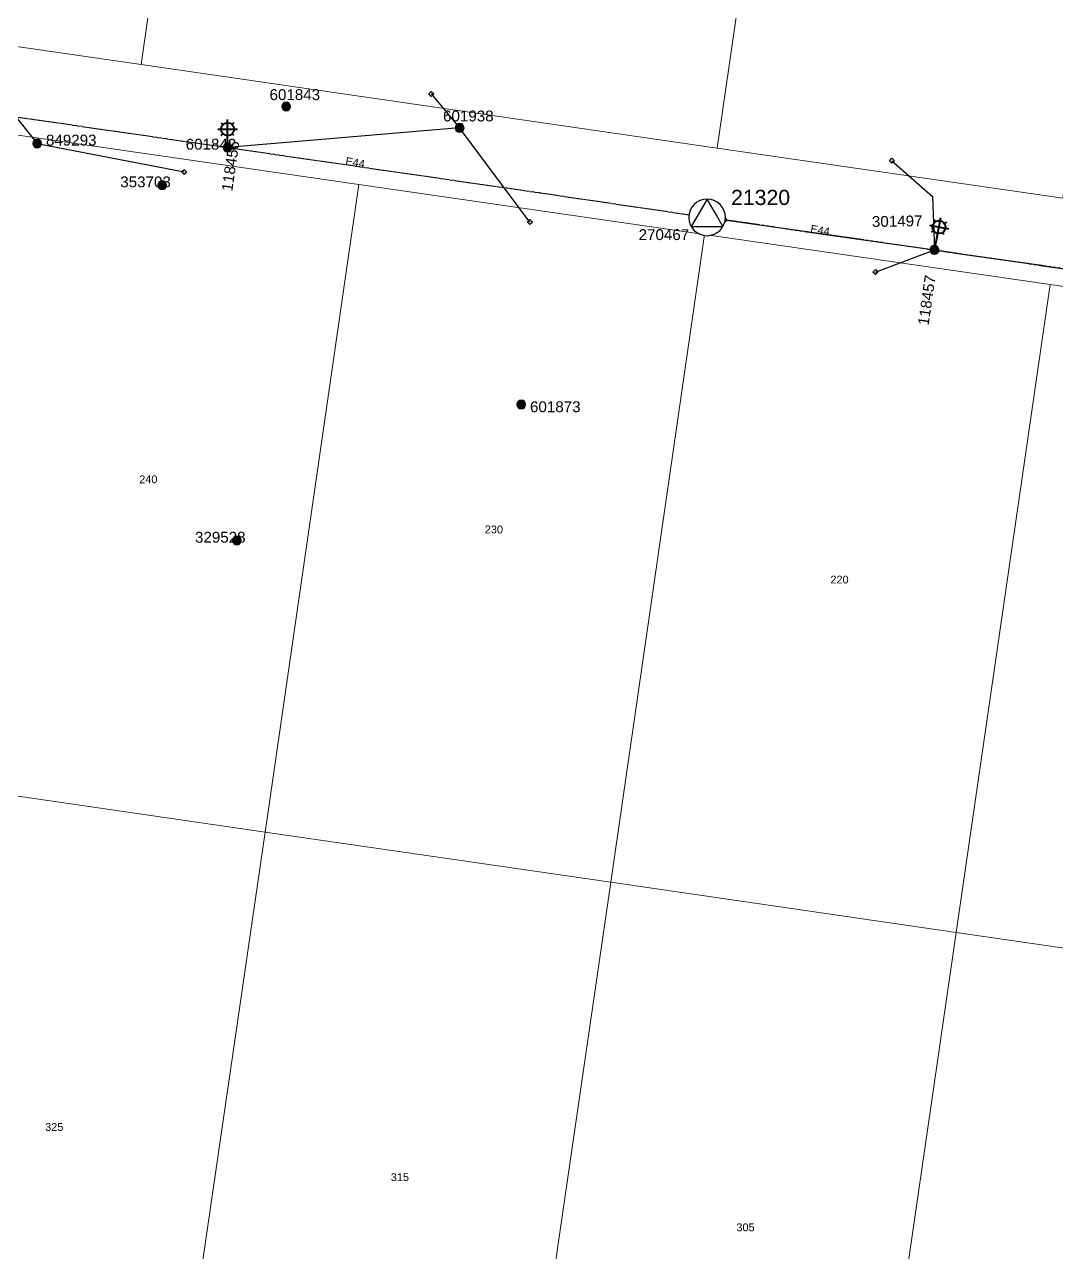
# Model space of a CAD drawing. Header units: metres. Extents: x 368 to 298975, y 411 to 6243625.
# Drawn here: x 296567.4 to 296805.1, y 6242035 to 6242317.9 of the extents above; entities that cross this region are included whole.
import ezdxf
from ezdxf.enums import TextEntityAlignment as Align

# ---------------------------------------------------------------- set-up
doc = ezdxf.new("R2010")
doc.units = ezdxf.units.M
doc.linetypes.add('Cable Exist OH', pattern=[1, 1, 0])
doc.layers.get('0').update_dxf_attribs({"color": 6})
doc.layers.add('Cadastre Land Parcels_SP_EXT', color=250, linetype='Continuous', lineweight=5)
for name, color, linetype in [('Equip_LV_EXT', 7, 'Continuous'), ('Equip_SP_SL_EXT', 7, 'Continuous'), ('Mains_HV_EXT', 7, 'Continuous'), ('Mains_LV_EXT', 7, 'Continuous'), ('Services_SP_EXT', 7, 'Continuous'), ('Sub_SP_TR_HV_LV_EXT', 7, 'Continuous'), ('SupportsOH_SP_TR_HV_LV_SL_EXT', 7, 'Continuous')]:
    doc.layers.add(name, color=color, linetype=linetype)
doc.styles.add('iecARIAL', font='arial.ttf', dxfattribs={"height": 2})
doc.styles.add('POLE_LABEL', font='arial.ttf')
doc.styles.get("Standard").update_dxf_attribs({"font": 'arial.ttf'})

# ---------------------------------------------------------------- blocks, each defined once
blk = doc.blocks.new('SUB_POLE_EXT')
blk.add_wipeout([(0, 4.22), (0.42, 4.2), (0.83, 4.14), (1.21, 4.05), (1.62, 3.9), (1.99, 3.72), (2.35, 3.51), (2.68, 3.26), (2.99, 2.99), (3.28, 2.66), (3.52, 2.34), (3.76, 1.92), (3.9, 1.62), (4.04, 1.23), (4.18, 0.63), (4.22, 0), (4.18, -0.61), (4.06, -1.15), (3.9, -1.62), (3.58, -2.24), (3.22, -2.73), (2.97, -3.01), (2.68, -3.26), (2.36, -3.5), (2, -3.72), (1.64, -3.89), (1.25, -4.03), (0.82, -4.14), (0.42, -4.2), (0, -4.22), (-0.41, -4.2), (-0.8, -4.15), (-1.21, -4.05), (-1.62, -3.9), (-1.99, -3.73), (-2.35, -3.51), (-2.68, -3.26), (-2.96, -3.02), (-3.23, -2.72), (-3.51, -2.35), (-3.71, -2.01), (-3.91, -1.6), (-4.05, -1.21), (-4.16, -0.76), (-4.22, -0.14), (-4.21, 0.39), (-4.14, 0.83), (-4.03, 1.27), (-3.9, 1.63), (-3.71, 2.02), (-3.5, 2.37), (-3.28, 2.67), (-2.99, 2.99), (-2.68, 3.27), (-2.33, 3.52), (-1.98, 3.73), (-1.63, 3.9), (-1.2, 4.05), (-0.78, 4.15), (-0.4, 4.21)])
blk.add_line((2.16, 0.48), (2.16, 0.48, 0))
blk.add_lwpolyline([(-4.22, 0, 1), (4.22, 0, 1)], format="xyb", close=True)
blk.add_lwpolyline([(2.14, 0.52), (0, 4.22), (-3.66, -2.11), (3.66, -2.11)], close=True)
for tag, height, flags, p in [('ASSET_NUM', 3.5, 8, (2, 2)), ('STREET_CODE', 0.2, 9, (1.5, 0)), ('CONSTRUCTED_VOLTAGE', 0.2, 9, (1.5, -0.2)), ('OPERATING_VOLTAGE', 0.2, 9, (1.5, -0.6)), ('OPERATED_BY', 0.2, 9, (1.5, -0.8)), ('ORIENTATION', 0.2, 9, (1.5, -1.2)), ('OWNED_BY', 0.2, 9, (1.5, -1.4)), ('SECONDARY_VOLTAGE', 0.2, 9, (1.5, -1.6)), ('STATE', 0.2, 9, (1.5, -1.8)), ('SUBSTATION_TYPE', 0.2, 9, (1.5, -2)), ('STREETNAME', 0.2, 9, (1.5, -2.8)), ('NO_PHASES', 0.2, 9, (1.5, -0.4)), ('MAINTAINED_BY', 0.2, 9, (1.5, -1)), ('USAGE', 0.2, 9, (1.5, -2.2)), ('LEGEND', 0.2, 9, (1.5, -2.4)), ('LOCATION', 0.2, 9, (1.5, -2.6)), ('SUBURB', 0.2, 9, (1.5, -3)), ('Z', 0.2, 1, (1.5, -3.4)), ('NOTES', 0.2, 9, (1.5, -3.2))]:
    blk.add_attdef(tag, text='', height=height, dxfattribs=dict(flags=flags)).set_placement(p, align=Align.MIDDLE_LEFT)
blk = doc.blocks.new('*U66')
at = {"lineweight": 40}
for p, q in [((-1.15, 5.72), (3.27, 4.84)), ((-0.08, 7), (0.23, 6.53)), ((0.62, 3.07), (1.5, 7.48)), ((2.78, 6.42), (2.31, 6.11)), ((-0.66, 4.14), (-0.19, 4.45)), ((0, 0), (0.77, 3.81)), ((2.2, 3.56), (1.89, 4.03))]:
    blk.add_line(p, q, dxfattribs=at)
blk.add_circle((1.06, 5.28), 1.5, dxfattribs=at)
at = {"style": 'iecARIAL', "flags": 8}
blk.add_attdef('ASSET_NUM', (1.5, 1.5), '', height=2.5, dxfattribs=at)
for tag, p, height, flags in [('OPERATING_VOLTAGE', (0.98, -1.65), 0.2, 9), ('ORIENTATION', (0.98, -1.85), 0.2, 9), ('OWNED_BY', (0.98, -2.05), 0.2, 9), ('STATE', (0.98, -2.25), 0.2, 9), ('CONSTRUCTED_VOLTAGE', (0.98, -0.65), 0.2, 9), ('CONTROL_TYPE', (0.98, -0.85), 0.2, 9), ('LANTERN_PURPOSE', (0.98, -1.05), 0.2, 9), ('LANTERN_TYPE', (0.98, -1.25), 0.2, 9), ('NO_PHASES', (0.98, -1.45), 0.2, 9), ('USAGE', (0.98, -2.45), 0.2, 9), ('CEXIST', (0.98, -2.65), 0.2, 9), ('CNEW', (0.98, -2.85), 0.2, 9), ('LNUMBER', (2.18, -3.25), 2.5, 8), ('CNUMBER', (0.98, -3.05), 0.2, 9), ('CREMOVE', (0.98, -3.25), 0.2, 9), ('CREPLACE', (0.98, -3.45), 0.2, 9), ('LKINGHEIGHT', (0.98, -3.65), 0.2, 9), ('LBRACKET', (0.98, -3.85), 0.2, 9), ('LBRACKETVOCAB', (0.98, -4.05), 0.2, 9), ('LCATEGORY', (0.98, -4.25), 0.2, 9), ('LCHARGE1', (0.98, -4.45), 0.2, 9), ('LCHARGE1PERCENT', (0.98, -4.65), 0.2, 9), ('LCHARGE2', (0.98, -4.85), 0.2, 9), ('LCHARGE2PERCENT', (0.98, -5.05), 0.2, 9), ('LCHARGE3', (0.98, -5.25), 0.2, 9), ('LCHARGE3PERCENT', (0.98, -5.45), 0.2, 9), ('LEXIST', (0.98, -5.65), 0.2, 9), ('LLAMP', (0.98, -5.85), 0.2, 9), ('LLAMPVOCAB', (0.98, -6.05), 0.2, 9), ('LMAST', (0.98, -6.25), 0.2, 9), ('LMASTVOCAB', (0.98, -6.45), 0.2, 9), ('LNEW', (0.98, -6.65), 0.2, 9), ('LANTNUMBER', (0.98, -6.85), 0.2, 9), ('LOUTREACH', (0.98, -7.25), 0.2, 9), ('LOUTREACHVOCAB', (0.98, -7.45), 0.2, 9), ('LRATECODE', (0.98, -7.65), 0.2, 9), ('LREMOVE', (0.98, -7.85), 0.2, 9), ('LREPLACE', (0.98, -8.05), 0.2, 9), ('LTYPE', (0.98, -8.25), 0.2, 9), ('LTYPEVOCAB', (0.98, -8.45), 0.2, 9), ('LEGEND', (0.98, -8.65), 0.2, 9), ('STREETNAME', (0.98, -9.25), 0.2, 9), ('SUBURB', (0.98, -9.45), 0.2, 1), ('LOCATION', (0.98, -8.85), 0.2, 9), ('NOTES', (0.98, -9.05), 0.2, 9)]:
    blk.add_attdef(tag, p, '', height=height, dxfattribs=dict(flags=flags))
blk = doc.blocks.new('SL_LANTERN_EXT')
at = {"lineweight": 40}
for p, q in [((-1.46, 5.68), (-1.06, 5.28)), ((0, 1.97), (0, 6.47)), ((1.46, 5.68), (1.06, 5.28)), ((-2.25, 4.22), (2.25, 4.22)), ((-1.46, 2.76), (-1.06, 3.16)), ((1.46, 2.76), (1.06, 3.16)), ((0, 0), (0, 2.72))]:
    blk.add_line(p, q, dxfattribs=at)
blk.add_circle((0, 4.22), 1.5, dxfattribs=at)
at = {"style": 'iecARIAL', "flags": 8}
blk.add_attdef('ASSET_NUM', (1.5, 1.5), '', height=2.5, dxfattribs=at)
for tag, p, height, flags in [('OPERATING_VOLTAGE', (0.98, -1.65), 0.2, 9), ('ORIENTATION', (0.98, -1.85), 0.2, 9), ('OWNED_BY', (0.98, -2.05), 0.2, 9), ('STATE', (0.98, -2.25), 0.2, 9), ('CONSTRUCTED_VOLTAGE', (0.98, -0.65), 0.2, 9), ('CONTROL_TYPE', (0.98, -0.85), 0.2, 9), ('LANTERN_PURPOSE', (0.98, -1.05), 0.2, 9), ('LANTERN_TYPE', (0.98, -1.25), 0.2, 9), ('NO_PHASES', (0.98, -1.45), 0.2, 9), ('USAGE', (0.98, -2.45), 0.2, 9), ('CEXIST', (0.98, -2.65), 0.2, 9), ('CNEW', (0.98, -2.85), 0.2, 9), ('LNUMBER', (2.18, -3.25), 2.5, 8), ('CNUMBER', (0.98, -3.05), 0.2, 9), ('CREMOVE', (0.98, -3.25), 0.2, 9), ('CREPLACE', (0.98, -3.45), 0.2, 9), ('LKINGHEIGHT', (0.98, -3.65), 0.2, 9), ('LBRACKET', (0.98, -3.85), 0.2, 9), ('LBRACKETVOCAB', (0.98, -4.05), 0.2, 9), ('LCATEGORY', (0.98, -4.25), 0.2, 9), ('LCHARGE1', (0.98, -4.45), 0.2, 9), ('LCHARGE1PERCENT', (0.98, -4.65), 0.2, 9), ('LCHARGE2', (0.98, -4.85), 0.2, 9), ('LCHARGE2PERCENT', (0.98, -5.05), 0.2, 9), ('LCHARGE3', (0.98, -5.25), 0.2, 9), ('LCHARGE3PERCENT', (0.98, -5.45), 0.2, 9), ('LEXIST', (0.98, -5.65), 0.2, 9), ('LLAMP', (0.98, -5.85), 0.2, 9), ('LLAMPVOCAB', (0.98, -6.05), 0.2, 9), ('LMAST', (0.98, -6.25), 0.2, 9), ('LMASTVOCAB', (0.98, -6.45), 0.2, 9), ('LNEW', (0.98, -6.65), 0.2, 9), ('LANTNUMBER', (0.98, -6.85), 0.2, 9), ('LOUTREACH', (0.98, -7.25), 0.2, 9), ('LOUTREACHVOCAB', (0.98, -7.45), 0.2, 9), ('LRATECODE', (0.98, -7.65), 0.2, 9), ('LREMOVE', (0.98, -7.85), 0.2, 9), ('LREPLACE', (0.98, -8.05), 0.2, 9), ('LTYPE', (0.98, -8.25), 0.2, 9), ('LTYPEVOCAB', (0.98, -8.45), 0.2, 9), ('LEGEND', (0.98, -8.65), 0.2, 9), ('STREETNAME', (0.98, -9.25), 0.2, 9), ('SUBURB', (0.98, -9.45), 0.2, 1), ('LOCATION', (0.98, -8.85), 0.2, 9), ('NOTES', (0.98, -9.05), 0.2, 9)]:
    blk.add_attdef(tag, p, '', height=height, dxfattribs=dict(flags=flags))
blk = doc.blocks.new('CCP_EXT')
blk.add_wipeout([(0, 0.57), (0.57, 0), (0, -0.57), (-0.57, 0)])
blk.add_lwpolyline([(-0.57, 0), (0, 0.57), (0.57, 0), (0, -0.57), (-0.57, 0)])
at = {"flags": 1}
blk.add_attdef('Z', (0, 0), '', height=0.2, dxfattribs=at)
at = {"flags": 9}
for tag, p in [('CCP_TYPE', (0, 0)), ('CONSTRUCTED_VOLTAGE', (0, -0.2)), ('OPERATING_VOLTAGE', (0, -0.6)), ('ORIENTATION', (0, -0.8)), ('OWNED_BY', (0, -1)), ('STATE', (0, -1.8)), ('NO_PHASES', (0, -0.4)), ('USAGE', (0, -1.2)), ('LEGEND', (0, -1.4)), ('LIFE_SUPPORT', (0, -1.6)), ('NOTES', (0, -2))]:
    blk.add_attdef(tag, text='', height=0.2, dxfattribs=at).set_placement(p, align=Align.MIDDLE_LEFT)
blk = doc.blocks.new('POLE_EXT')
blk.add_hatch(color=256).paths.add_polyline_path([(-1, 0, 1), (1, 0, 1)])
blk.add_lwpolyline([(-1, 0, 1), (1, 0, 1)], format="xyb", close=True)
for tag, height, flags, p in [('pNumber', 2.5, 8, (-17.84, 2.07)), ('OWNED_BY', 0.2, 9, (1.35, -0.4)), ('SPECIAL_USE', 0.2, 9, (1.35, -0.8)), ('STATE', 0.2, 9, (1.35, -1)), ('cLV', 0.2, 9, (1.35, -1.4)), ('hDepth', 0.2, 9, (1.35, -1.6)), ('hDia', 0.2, 9, (1.35, -1.8)), ('cHV', 0.2, 9, (1.35, -2)), ('PARENT', 0.2, 9, (1.35, -0.6)), ('USAGE', 0.2, 9, (1.35, -1.2)), ('LBRACKET', 0.2, 9, (1.35, -2.2)), ('LExisting', 0.2, 9, (1.35, -2.4)), ('LANTNUMBER', 0.2, 9, (1.35, -2.6)), ('LOther', 0.2, 9, (1.35, -2.8)), ('cLinedev', 0.2, 9, (1.35, -3.4)), ('pExisting', 0.2, 9, (1.35, -3.8)), ('pFooting', 0.2, 9, (1.35, -4.4)), ('pNew', 0.2, 9, (1.35, -4.6)), ('pRelocate', 0.2, 9, (1.35, -5)), ('pRemove', 0.2, 9, (1.35, -5.2)), ('pReplace', 0.2, 9, (1.35, -5.4)), ('pStay', 0.2, 9, (1.35, -5.6)), ('LRemove', 0.2, 9, (1.35, -3)), ('LEGEND', 0.2, 9, (1.35, -3.2)), ('LOCATION', 0.2, 9, (1.35, -3.6)), ('PFNUMBER', 0.2, 9, (1.35, -4)), ('NEWPFNUMBER', 0.2, 9, (1.35, -4.2)), ('pType', 0.2, 9, (1.35, -5.8)), ('cspan', 0.2, 9, (1.35, -6)), ('STREETNAME', 0.2, 9, (1.35, -6.2)), ('SUBURB', 0.2, 9, (1.35, -6.4)), ('OPERATED_BY', 0.2, 9, (1.36, -7.01)), ('NOTES', 0.2, 9, (1.35, -6.6)), ('MAINTAINED_BY', 0.2, 9, (1.36, -6.81))]:
    blk.add_attdef(tag, text='', height=height, dxfattribs=dict(flags=flags)).set_placement(p, align=Align.MIDDLE_LEFT)
at = {"style": 'POLE_LABEL'}
for tag, height, flags, p in [('ASSET_NUM', 2.5, 8, (2, 2)), ('STRUCTURE_PLANT_NUMBER', 0.2, 9, (1.35, 0.03)), ('STREET_CODE', 0.2, 9, (1.35, -0.2))]:
    blk.add_attdef(tag, text='', height=height, dxfattribs=dict(at, flags=flags)).set_placement(p, align=Align.MIDDLE_LEFT)
at = {"flags": 1}
blk.add_attdef('Z', (1.35, -7.33), '', height=0.2, dxfattribs=at)
blk = doc.blocks.new('CONNECTOR_NODE_EXT')
h = blk.add_hatch(color=256)
edge = h.paths.add_edge_path()
edge.add_arc((0, 0), 0.5, 0, 360)
blk.add_circle((0, 0), 0.5)
at = {"flags": 1}
blk.add_attdef('Z', (0, 0), '', height=0.2, dxfattribs=at)
at = {"flags": 9}
for tag, p in [('CONNECTOR_TYPE', (0, 0)), ('CONSTRUCTED_VOLTAGE', (0, -0.2)), ('OPERATING_VOLTAGE', (0, -0.6)), ('ORIENTATION', (0, -0.8)), ('SUBTYPE', (0, -1)), ('NO_PHASES', (0, -0.4)), ('USAGE', (0, -1.2)), ('NOTES', (0, -1.4))]:
    blk.add_attdef(tag, text='', height=0.2, dxfattribs=at).set_placement(p, align=Align.MIDDLE_LEFT)

msp = doc.modelspace()

# ---------------------------------------------------------------- linework, layer by layer
at = {"layer": 'Cadastre Land Parcels_SP_EXT', "linetype": 'Continuous'}
for points in [[(296615.68, 6242457.9), (296589.44, 6242461.71), (296470.51, 6242478.92), (296468.22, 6242462.53), (296459.65, 6242402.75), (296451.12, 6242342.96), (296449.29, 6242329.67), (296594.28, 6242308.66), (296615.68, 6242457.9)], [(296748.6, 6242438.62), (296669.01, 6242450.15), (296615.68, 6242457.9), (296594.28, 6242308.66), (296726.95, 6242289.4), (296748.6, 6242438.62)], [(296828.19, 6242427.1), (296748.6, 6242438.62), (296726.95, 6242289.4), (296806.56, 6242277.87), (296828.19, 6242427.1)], [(296644.47, 6242281.02), (296564.87, 6242292.57), (296543.23, 6242143.39), (296622.84, 6242131.83), (296644.47, 6242281.02)], [(296724.06, 6242269.47), (296644.47, 6242281.02), (296622.84, 6242131.83), (296702.44, 6242120.25), (296724.06, 6242269.47)], [(296803.66, 6242257.94), (296724.06, 6242269.47), (296702.44, 6242120.25), (296782.03, 6242108.71), (296803.66, 6242257.94)], [(296883.27, 6242246.4), (296803.66, 6242257.94), (296782.03, 6242108.71), (296861.64, 6242097.17), (296883.27, 6242246.4)], [(296622.84, 6242131.83), (296543.23, 6242143.39), (296521.54, 6241994.13), (296601.15, 6241982.56), (296622.84, 6242131.83)], [(296702.44, 6242120.25), (296622.84, 6242131.83), (296601.15, 6241982.56), (296680.76, 6241971.01), (296702.44, 6242120.25)], [(296782.03, 6242108.71), (296702.44, 6242120.25), (296680.76, 6241971.01), (296760.38, 6241959.42), (296782.03, 6242108.71)], [(296861.64, 6242097.17), (296782.03, 6242108.71), (296760.38, 6241959.42), (296840, 6241947.87), (296861.64, 6242097.17)]]:
    msp.add_lwpolyline(points, close=True, dxfattribs=at)
at = {"layer": 'Mains_LV_EXT', "linetype": 'Cable Exist OH'}
for points in [[(296565.44, 6242296.62), (296614.21, 6242289.54)], [(296724.64, 6242273.44), (296728.6, 6242272.87)], [(296728.6, 6242272.87), (296776.99, 6242265.93), (296777.02, 6242265.93)], [(296777.02, 6242265.93), (296868.06, 6242252.74)]]:
    msp.add_lwpolyline(points, dxfattribs=at)
at = {"layer": 'Services_SP_EXT'}
msp.add_lwpolyline([(296667.66, 6242294.05), (296614.21, 6242289.54)], dxfattribs=at)

# ---------------------------------------------------------------- block references
at = {"layer": 'Equip_LV_EXT'}
msp.add_blockref('CONNECTOR_NODE_EXT', (296728.6, 6242272.87), dxfattribs=at)
at = {"layer": 'Equip_SP_SL_EXT'}
ref = msp.add_blockref('SL_LANTERN_EXT', (296614.21, 6242289.54), dxfattribs=at)
ref.add_attrib('ASSET_NUM', '118456', dxfattribs={"layer": '0', "height": 2.5, "rotation": 81.7495, "style": 'iecARIAL'}).set_placement((296615.71, 6242291.04), align=Align.MIDDLE_RIGHT)
ref = msp.add_blockref('*U66', (296776.99, 6242265.93), dxfattribs=at)
ref.add_attrib('ASSET_NUM', '118457', dxfattribs={"layer": '0', "height": 2.5, "rotation": 81.7504, "style": 'iecARIAL'}).set_placement((296776.08, 6242260.14), align=Align.MIDDLE_RIGHT)
at = {"layer": 'SupportsOH_SP_TR_HV_LV_SL_EXT'}
ref = msp.add_blockref('POLE_EXT', (296627.69, 6242298.97), dxfattribs=at)
ref.add_attrib('ASSET_NUM', '601843', dxfattribs={"layer": '0', "height": 2.5, "style": 'POLE_LABEL'}).set_placement((296629.69, 6242299.72), align=Align.BOTTOM_CENTER)
ref = msp.add_blockref('POLE_EXT', (296667.66, 6242294.05), dxfattribs=at)
ref.add_attrib('ASSET_NUM', '601938', dxfattribs={"layer": '0', "height": 2.5, "style": 'POLE_LABEL'}).set_placement((296669.66, 6242294.8), align=Align.BOTTOM_CENTER)
ref = msp.add_blockref('POLE_EXT', (296570.37, 6242290.49), dxfattribs=at)
ref.add_attrib('ASSET_NUM', '849293', dxfattribs={"layer": '0', "height": 2.5, "style": 'POLE_LABEL'}).set_placement((296572.37, 6242291.24), align=Align.MIDDLE_LEFT)
ref = msp.add_blockref('POLE_EXT', (296614.21, 6242289.54), dxfattribs=dict(at, rotation=359.9930972227539))
ref.add_attrib('ASSET_NUM', '601842', dxfattribs={"layer": '0', "height": 2.5, "rotation": 359.9275, "style": 'POLE_LABEL'}).set_placement((296616.21, 6242290.29), align=Align.MIDDLE_RIGHT)
ref = msp.add_blockref('POLE_EXT', (296599.14, 6242280.87), dxfattribs=at)
ref.add_attrib('ASSET_NUM', '353703', dxfattribs={"layer": '0', "height": 2.5, "style": 'POLE_LABEL'}).set_placement((296601.14, 6242281.62), align=Align.MIDDLE_RIGHT)
ref = msp.add_blockref('POLE_EXT', (296724.64, 6242273.44), dxfattribs=at)
ref.add_attrib('ASSET_NUM', '270467', dxfattribs={"layer": '0', "height": 2.5, "style": 'POLE_LABEL'}).set_placement((296720.53, 6242270.72), align=Align.TOP_RIGHT)
ref = msp.add_blockref('POLE_EXT', (296776.99, 6242265.93), dxfattribs=at)
ref.add_attrib('ASSET_NUM', '301497', dxfattribs={"layer": '0', "height": 2.5, "rotation": 1, "style": 'POLE_LABEL'}).set_placement((296774.26, 6242272.67, -69.48), align=Align.MIDDLE_RIGHT)
ref = msp.add_blockref('POLE_EXT', (296681.86, 6242230.31), dxfattribs=at)
ref.add_attrib('ASSET_NUM', '601873', dxfattribs={"layer": '0', "height": 2.5, "style": 'POLE_LABEL'}).set_placement((296683.86, 6242231.06), align=Align.TOP_LEFT)
ref = msp.add_blockref('POLE_EXT', (296616.35, 6242199), dxfattribs=at)
ref.add_attrib('ASSET_NUM', '329528', dxfattribs={"layer": '0', "height": 2.5, "style": 'POLE_LABEL'}).set_placement((296618.35, 6242199.75), align=Align.MIDDLE_RIGHT)

# ---------------------------------------------------------------- texts
at = {"layer": 'Cadastre Land Parcels_SP_EXT'}
for s, p in [('240', (296593.85, 6242212.2)), ('230', (296673.45, 6242200.64)), ('220', (296753.05, 6242189.09)), ('325', (296572.19, 6242062.98)), ('315', (296651.8, 6242051.41)), ('305', (296731.4, 6242039.85))]:
    msp.add_text(s, height=1.8, dxfattribs=at).set_placement(p)
at = {"layer": 'Mains_LV_EXT'}
for rotation, p in [(350.5967, (296641.24, 6242285.58)), (350.5967, (296641.24, 6242285.58)), (350.6625, (296748.33, 6242269.98))]:
    msp.add_text('E44', height=1.8, rotation=rotation, dxfattribs=at).set_placement(p)

# ---------------------------------------------------------------- next in the draw order: block references
at = {"layer": 'Services_SP_EXT'}
for p in [(296661.12, 6242301.88), (296767.23, 6242286.49), (296604.2, 6242283.92), (296683.85, 6242272.37), (296763.41, 6242260.83)]:
    msp.add_blockref('CCP_EXT', p, dxfattribs=at)

# ---------------------------------------------------------------- next in the draw order: linework, layer by layer
at = {"layer": 'Mains_HV_EXT', "linetype": 'Cable Exist OH'}
msp.add_lwpolyline([(296883.86, 6242250.46), (296868.06, 6242252.74), (296777.01, 6242265.89), (296724.64, 6242273.44)], dxfattribs=at)
at = {"layer": 'Mains_LV_EXT', "linetype": 'Cable Exist OH'}
msp.add_lwpolyline([(296614.21, 6242289.54), (296686.35, 6242279.08), (296724.64, 6242273.44)], dxfattribs=at)
at = {"layer": 'Services_SP_EXT'}
for points in [[(296661.12, 6242301.88), (296667.66, 6242294.05)], [(296565.44, 6242296.62), (296570.37, 6242290.49), (296604.2, 6242283.92)], [(296683.85, 6242272.37), (296667.66, 6242294.05)], [(296767.23, 6242286.49), (296776.55, 6242278.26), (296776.99, 6242265.93)], [(296763.41, 6242260.83), (296776.99, 6242265.93)]]:
    msp.add_lwpolyline(points, dxfattribs=at)

# ---------------------------------------------------------------- next in the draw order: block references
at = {"layer": 'Sub_SP_TR_HV_LV_EXT'}
ref = msp.add_blockref('SUB_POLE_EXT', (296724.64, 6242273.44), dxfattribs=at)
ref.add_attrib('ASSET_NUM', '21320', dxfattribs={"layer": '0', "height": 3.5}).set_placement((296730.17, 6242279.79), align=Align.TOP_LEFT)

doc.saveas('drawing.dxf')
